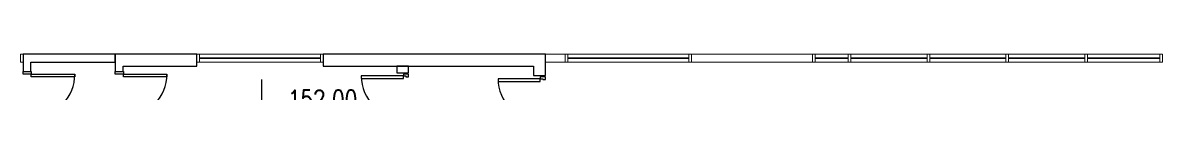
# Model space of a CAD drawing. Header units: millimetres. Extents: x -68474 to 336725, y -113450 to 40976.
# Drawn here: x 208494 to 230125, y -18800 to -18050 of the extents above; entities that cross this region are included whole.
import ezdxf

# ---------------------------------------------------------------- set-up
doc = ezdxf.new("R2010")
doc.units = ezdxf.units.MM
doc.header["$LTSCALE"] = 900
for name, color, linetype in [('EC-7thFloor-s6152$0$30', 1, 'Continuous'), ('EC-7thFloor-s6152$0$35', 7, 'Continuous'), ('EC-7thFloor-s6152$0$RC', 7, 'Continuous')]:
    doc.layers.add(name, color=color, linetype=linetype)
doc.layers.add('EC-7thFloor-s6152$0$ECOLUMN', color=7, linetype='Continuous', lineweight=20)
doc.layers.add('EC-7thFloor-s6152$0$EWINDOW', color=9, linetype='Continuous', lineweight=9)
doc.styles.add('EC-7thFloor-s6152$0$STANDARD', font='SIMPLEX.SHX')

msp = doc.modelspace()

# ---------------------------------------------------------------- linework, layer by layer
for p, q in [((208500.1, -18426.62403), (208500.1, -18374.9)), ((208500.1, -18426.62403), (208500.1, -18374.9)), ((210250.1, -18426.62403), (210250.1, -18374.9)), ((210250.1, -18426.62403), (210250.1, -18374.9)), ((208655.2721, -18478.34807), (208655.2721, -18426.62403)), ((208655.2721, -18478.34807), (208655.2721, -18426.62403)), ((210405.2721, -18478.34807), (210405.2721, -18426.62403)), ((210405.2721, -18478.34807), (210405.2721, -18426.62403))]:
    msp.add_line(p, q)
for points in [[(215725.1, -18512.43353), (215725.1, -18462.43353), (214925.1, -18462.43353), (214925.1, -18512.43353)], [(215725.1, -18512.43353), (215725.1, -18462.43353), (214925.1, -18462.43353), (214925.1, -18512.43353)], [(215775.1, -18462.43353), (215775.1, -18477.43353), (215825.1, -18477.43353), (215825.1, -18477.43353), (215825.1, -18477.43353), (215825.1, -18427.43353), (215725.1, -18427.43353), (215725.1, -18427.43353), (215725.1, -18427.43353), (215725.1, -18462.43353)], [(215775.1, -18462.43353), (215775.1, -18477.43353), (215825.1, -18477.43353), (215825.1, -18477.43353), (215825.1, -18477.43353), (215825.1, -18427.43353), (215725.1, -18427.43353), (215725.1, -18427.43353), (215725.1, -18427.43353), (215725.1, -18462.43353)], [(218324.9, -18565), (218324.9, -18515), (217524.9, -18515), (217524.9, -18565)], [(218324.9, -18565), (218324.9, -18515), (217524.9, -18515), (217524.9, -18565)], [(218374.9, -18515), (218374.9, -18530), (218424.9, -18530), (218424.9, -18530), (218424.9, -18530), (218424.9, -18480), (218324.9, -18480), (218324.9, -18480), (218324.9, -18480), (218324.9, -18515)], [(218374.9, -18515), (218374.9, -18530), (218424.9, -18530), (218424.9, -18530), (218424.9, -18530), (218424.9, -18480), (218324.9, -18480), (218324.9, -18480), (218324.9, -18480), (218324.9, -18515)]]:
    msp.add_lwpolyline(points, close=True)
at = {"color": 1}
for centre in [(215725.1, -18462.43353), (215725.1, -18462.43353), (218324.9, -18515), (218324.9, -18515)]:
    msp.add_arc(centre, 800, 180, 270, dxfattribs=at)
at = {"layer": 'EC-7thFloor-s6152$0$30', "linetype": 'Continuous'}
for p, q in [((208655.2721, -18374.9), (208655.2721, -18426.62403)), ((208655.2721, -18374.9), (208655.2721, -18426.62403)), ((210405.2721, -18374.9), (210405.2721, -18426.62403)), ((210405.2721, -18374.9), (210405.2721, -18426.62403)), ((208655.2721, -18426.62403), (208500.1, -18426.62403)), ((208655.2721, -18426.62403), (208500.1, -18426.62403)), ((208655.2721, -18426.62403), (209482.85666, -18426.62403)), ((208655.2721, -18426.62403), (209482.85666, -18426.62403)), ((209482.85666, -18478.34807), (208655.2721, -18478.34807)), ((209482.85666, -18478.34807), (208655.2721, -18478.34807)), ((209482.85666, -18426.62403), (209482.85666, -18478.34807)), ((209482.85666, -18426.62403), (209482.85666, -18478.34807)), ((210405.2721, -18426.62403), (210250.1, -18426.62403)), ((210405.2721, -18426.62403), (210250.1, -18426.62403)), ((210405.2721, -18426.62403), (211232.85666, -18426.62403)), ((210405.2721, -18426.62403), (211232.85666, -18426.62403)), ((211232.85666, -18478.34807), (210405.2721, -18478.34807)), ((211232.85666, -18478.34807), (210405.2721, -18478.34807)), ((211232.85666, -18426.62403), (211232.85666, -18478.34807)), ((211232.85666, -18426.62403), (211232.85666, -18478.34807))]:
    msp.add_line(p, q, dxfattribs=at)
for centre in [(208655.2721, -18426.62403), (208655.2721, -18426.62403), (210405.2721, -18426.62403), (210405.2721, -18426.62403)]:
    msp.add_arc(centre, 827.58455, 274.840117164, 0, dxfattribs=at)
at = {"layer": 'EC-7thFloor-s6152$0$35'}
msp.add_line((213030.67847, -18528.66488), (213030.67847, -19928.66488), dxfattribs=at)
msp.add_line((213030.67847, -18528.66488), (213030.67847, -19928.66488), dxfattribs=at)
at = {"layer": 'EC-7thFloor-s6152$0$ECOLUMN'}
for p, q in [((218425, -18049.71419), (218800, -18049.81419)), ((218425, -18199.61419), (218425, -18049.71419)), ((218425, -18049.71419), (218800, -18049.81419)), ((218425, -18199.61419), (218425, -18049.71419)), ((218800, -18049.81419), (218800, -18199.71419)), ((218800, -18049.81419), (218800, -18199.71419)), ((223500, -18049.99458), (221200, -18049.81419)), ((221200, -18049.81419), (221200, -18199.81419)), ((223500, -18049.99458), (221200, -18049.81419)), ((221200, -18049.81419), (221200, -18199.81419)), ((223500, -18199.99458), (223500, -18049.99458)), ((223500, -18199.99458), (223500, -18049.99458)), ((218800, -18199.71419), (218425, -18199.61419)), ((218800, -18199.71419), (218425, -18199.61419)), ((221200, -18199.81419), (223500, -18199.99458)), ((221200, -18199.81419), (223500, -18199.99458))]:
    msp.add_line(p, q, dxfattribs=at)
at = {"layer": 'EC-7thFloor-s6152$0$EWINDOW', "linetype": 'Continuous'}
for p, q in [((214200.09998, -18200.00041), (214150.09998, -18200.00041)), ((214200.09998, -18200.00041), (214150.09998, -18200.00041)), ((221200, -18199.81419), (221150, -18199.81419)), ((221200, -18199.81419), (221150, -18199.81419))]:
    msp.add_line(p, q, dxfattribs=at)
for points in [[(208450, -18049.99458), (208500, -18049.99458), (208500, -18199.99458), (208450, -18199.99458)], [(208450, -18049.99458), (208500, -18049.99458), (208500, -18199.99458), (208450, -18199.99458)], [(211850.09998, -18050.00041), (214150.09998, -18050.00041), (214150.09998, -18120.03335), (211850.09998, -18120.03335)], [(211850.09998, -18050.00041), (214150.09998, -18050.00041), (214150.09998, -18120.03335), (211850.09998, -18120.03335)], [(211850.09998, -18200.00041), (214150.09998, -18200.00041), (214150.09998, -18130.00041), (211850.09998, -18130.00041)], [(211850.09998, -18200.00041), (214150.09998, -18200.00041), (214150.09998, -18130.00041), (211850.09998, -18130.00041)], [(218850, -18049.81419), (221150, -18049.81419), (221150, -18119.84714), (218850, -18119.84714)], [(218850, -18049.81419), (221150, -18049.81419), (221150, -18119.84714), (218850, -18119.84714)], [(218850, -18199.81419), (221150, -18199.81419), (221150, -18129.81419), (218850, -18129.81419)], [(218850, -18199.81419), (221150, -18199.81419), (221150, -18129.81419), (218850, -18129.81419)], [(223550, -18049.99458), (223500, -18049.99458), (223500, -18199.99458), (223550, -18199.99458)], [(223550, -18049.99458), (223500, -18049.99458), (223500, -18199.99458), (223550, -18199.99458)], [(224175.2, -18049.99458), (223550, -18049.99458), (223550, -18120.09458), (224175.2, -18120.09458)], [(224175.2, -18049.99458), (223550, -18049.99458), (223550, -18120.09458), (224175.2, -18120.09458)], [(224175.2, -18129.89458), (223550, -18129.89458), (223550, -18199.99458), (224175.2, -18199.99458)], [(224175.2, -18129.89458), (223550, -18129.89458), (223550, -18199.99458), (224175.2, -18199.99458)], [(224225.2, -18049.99458), (224175.2, -18049.99458), (224175.2, -18199.99458), (224225.2, -18199.99458)], [(224225.2, -18049.99458), (224175.2, -18049.99458), (224175.2, -18199.99458), (224225.2, -18199.99458)], [(225675.2, -18049.99458), (224225.2, -18049.99458), (224225.2, -18119.99458), (225675.2, -18119.99458)], [(225675.2, -18049.99458), (224225.2, -18049.99458), (224225.2, -18119.99458), (225675.2, -18119.99458)], [(225675.2, -18129.99458), (224225.2, -18129.99458), (224225.2, -18199.99458), (225675.2, -18199.99458)], [(225675.2, -18129.99458), (224225.2, -18129.99458), (224225.2, -18199.99458), (225675.2, -18199.99458)], [(225725.2, -18049.99458), (225675.2, -18049.99458), (225675.2, -18199.99458), (225725.2, -18199.99458)], [(225725.2, -18049.99458), (225675.2, -18049.99458), (225675.2, -18199.99458), (225725.2, -18199.99458)], [(227175.2, -18049.99458), (225725.2, -18049.99458), (225725.2, -18119.99458), (227175.2, -18119.99458)], [(227175.2, -18049.99458), (225725.2, -18049.99458), (225725.2, -18119.99458), (227175.2, -18119.99458)], [(227175.2, -18129.99458), (225725.2, -18129.99458), (225725.2, -18199.99458), (227175.2, -18199.99458)], [(227175.2, -18129.99458), (225725.2, -18129.99458), (225725.2, -18199.99458), (227175.2, -18199.99458)], [(227225.2, -18049.99458), (227175.2, -18049.99458), (227175.2, -18199.99458), (227225.2, -18199.99458)], [(227225.2, -18049.99458), (227175.2, -18049.99458), (227175.2, -18199.99458), (227225.2, -18199.99458)], [(228675.2, -18049.99458), (227225.2, -18049.99458), (227225.2, -18119.99458), (228675.2, -18119.99458)], [(228675.2, -18049.99458), (227225.2, -18049.99458), (227225.2, -18119.99458), (228675.2, -18119.99458)], [(228675.2, -18129.99458), (227225.2, -18129.99458), (227225.2, -18199.99458), (228675.2, -18199.99458)], [(228675.2, -18129.99458), (227225.2, -18129.99458), (227225.2, -18199.99458), (228675.2, -18199.99458)], [(228725.2, -18049.99458), (228675.2, -18049.99458), (228675.2, -18199.99458), (228725.2, -18199.99458)], [(228725.2, -18049.99458), (228675.2, -18049.99458), (228675.2, -18199.99458), (228725.2, -18199.99458)], [(230100, -18049.99458), (228725.2, -18049.99458), (228725.2, -18119.99458), (230100, -18119.99458)], [(230100, -18049.99458), (228725.2, -18049.99458), (228725.2, -18119.99458), (230100, -18119.99458)], [(230100, -18129.99458), (228725.2, -18129.99458), (228725.2, -18199.99458), (230100, -18199.99458)], [(230100, -18129.99458), (228725.2, -18129.99458), (228725.2, -18199.99458), (230100, -18199.99458)], [(230150, -18049.99458), (230100, -18049.99458), (230100, -18199.99458), (230150, -18199.99458)], [(230150, -18049.99458), (230100, -18049.99458), (230100, -18199.99458), (230150, -18199.99458)]]:
    msp.add_lwpolyline(points, close=True, dxfattribs=at)
for points in [[(211850.09998, -18050.00041), (211800.09998, -18050.00041), (211800.09998, -18200.00041), (211850.09998, -18200.00041), (211850.09998, -18050.00041)], [(211850.09998, -18050.00041), (211800.09998, -18050.00041), (211800.09998, -18200.00041), (211850.09998, -18200.00041), (211850.09998, -18050.00041)], [(214150.09998, -18050.00041), (214200.09998, -18050.00041), (214200.09998, -18200.00041), (214150.09998, -18200.00041), (214150.09998, -18050.00041)], [(214150.09998, -18050.00041), (214200.09998, -18050.00041), (214200.09998, -18200.00041), (214150.09998, -18200.00041), (214150.09998, -18050.00041)], [(218850, -18049.81419), (218800, -18049.81419), (218800, -18199.81419), (218850, -18199.81419), (218850, -18049.81419)], [(218850, -18049.81419), (218800, -18049.81419), (218800, -18199.81419), (218850, -18199.81419), (218850, -18049.81419)], [(221150, -18049.81419), (221200, -18049.81419), (221200, -18199.81419), (221150, -18199.81419), (221150, -18049.81419)], [(221150, -18049.81419), (221200, -18049.81419), (221200, -18199.81419), (221150, -18199.81419), (221150, -18049.81419)]]:
    msp.add_lwpolyline(points, dxfattribs=at)
at = {"layer": 'EC-7thFloor-s6152$0$RC'}
for p, q in [((210250.2, -18050.00041), (208500.2, -18049.9)), ((208500.2, -18049.9), (208500.2, -18374.9)), ((210250.2, -18050.00041), (208500.2, -18049.9)), ((208500.2, -18049.9), (208500.2, -18374.9)), ((210250.2, -18050.00041), (210250.1, -18374.9)), ((210250.2, -18050.00041), (210250.1, -18374.9)), ((210250.2, -18199.9), (210250.2, -18050.00041)), ((211800.09998, -18050.00041), (210250.2, -18050.00041)), ((210250.2, -18199.9), (210250.2, -18050.00041)), ((211800.09998, -18050.00041), (210250.2, -18050.00041)), ((211800.1, -18275.00041), (211800.09998, -18050.00041)), ((211800.1, -18275.00041), (211800.09998, -18050.00041)), ((218424.99998, -18050.00041), (214200.09998, -18050.00041)), ((214200.09998, -18050.00041), (214200.09998, -18275.00041)), ((218424.99998, -18050.00041), (214200.09998, -18050.00041)), ((214200.09998, -18050.00041), (214200.09998, -18275.00041)), ((218424.89998, -18455.10041), (218424.99998, -18050.00041)), ((218424.89998, -18455.10041), (218424.99998, -18050.00041)), ((208500.2, -18374.9), (208650.1, -18374.9)), ((208500.2, -18374.9), (208650.1, -18374.9)), ((208650.1, -18374.9), (208650.1, -18199.9)), ((208650.1, -18199.9), (210250.2, -18199.9)), ((208650.1, -18374.9), (208650.1, -18199.9)), ((208650.1, -18199.9), (210250.2, -18199.9)), ((210250.1, -18374.9), (210400.1, -18374.9)), ((210250.1, -18374.9), (210400.1, -18374.9)), ((210400.1, -18374.9), (210400.1, -18275.00041)), ((210400.1, -18275.00041), (211800.1, -18275.00041)), ((210400.1, -18374.9), (210400.1, -18275.00041)), ((210400.1, -18275.00041), (211800.1, -18275.00041)), ((214200.09998, -18275.00041), (218199.99998, -18274.97595)), ((214200.09998, -18275.00041), (218199.99998, -18274.97595)), ((215600.10215, -18274.89006), (215600.10001, -18402.43353)), ((215600.10215, -18274.89006), (215600.10001, -18402.43353)), ((215825.10214, -18274.89006), (215600.10215, -18274.89006)), ((215825.10214, -18274.89006), (215600.10215, -18274.89006)), ((215825.1, -18402.43353), (215825.10214, -18274.89006)), ((215825.1, -18402.43353), (215825.10214, -18274.89006)), ((218199.99998, -18274.97595), (218199.99998, -18455.10041)), ((218199.99998, -18274.97595), (218199.99998, -18455.10041)), ((215600.10001, -18402.43353), (215825.1, -18402.43353)), ((215600.10001, -18402.43353), (215825.1, -18402.43353)), ((218199.99998, -18455.10041), (218424.89998, -18455.10041)), ((218199.99998, -18455.10041), (218424.89998, -18455.10041))]:
    msp.add_line(p, q, dxfattribs=at)

# ---------------------------------------------------------------- texts
at = {"layer": 'EC-7thFloor-s6152$0$35', "style": 'EC-7thFloor-s6152$0$STANDARD', "width": 0.8}
msp.add_attdef('152.00', (213528.92205, -19081.12246), '136.00', height=350, dxfattribs=at)
msp.add_attdef('152.00', (213528.92205, -19081.12246), '136.00', height=350, dxfattribs=at)

doc.saveas('drawing.dxf')
